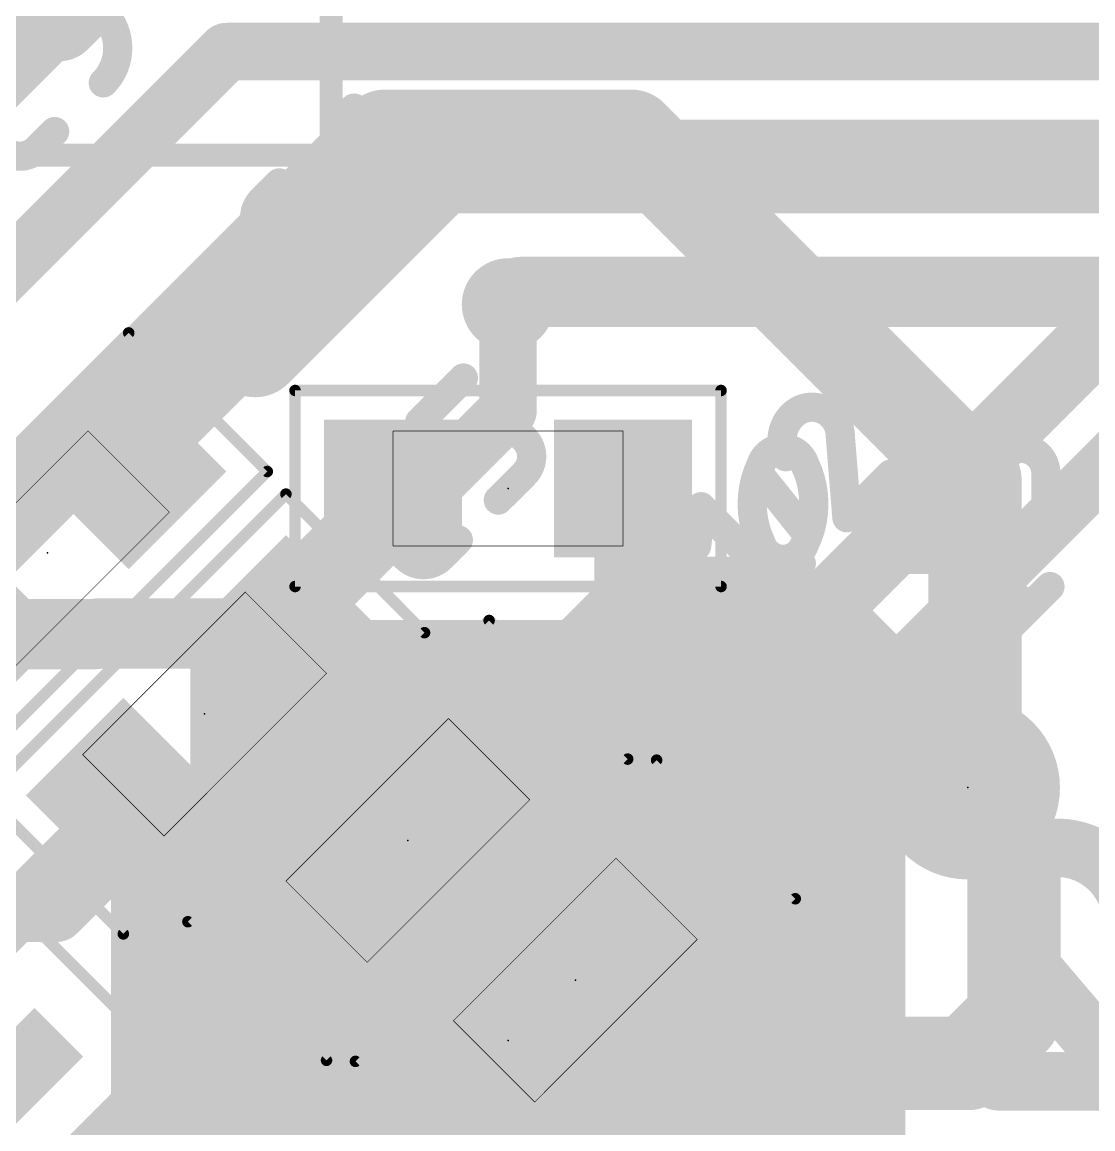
# Model space of a CAD drawing. Extents: x -4.1 to 63.7, y 1.1 to 51.7.
# Drawn here: x 23.687 to 28.343, y 16.815 to 21.628 of the extents above; entities that cross this region are included whole.
import ezdxf

# ---------------------------------------------------------------- set-up
doc = ezdxf.new("R2010")
doc.units = 0
for name, color, linetype in [('1', 12, 'CONTINUOUS'), ('15', 30, 'CONTINUOUS'), ('16', 132, 'CONTINUOUS'), ('18', 110, 'CONTINUOUS'), ('22', 253, 'CONTINUOUS'), ('23', 53, 'CONTINUOUS'), ('24', 53, 'CONTINUOUS'), ('25', 253, 'CONTINUOUS'), ('26', 253, 'CONTINUOUS'), ('39', 12, 'CONTINUOUS'), ('40', 132, 'CONTINUOUS'), ('51', 253, 'CONTINUOUS'), ('52', 253, 'CONTINUOUS')]:
    doc.layers.add(name, color=color, linetype=linetype)

# ---------------------------------------------------------------- blocks, each defined once
blk = doc.blocks.new('RECT')
blk.add_solid([(-0.5, -0.5), (0.5, -0.5), (-0.5, 0.5), (0.5, 0.5)])
blk = doc.blocks.new('PIE')
at = {"const_width": 0.5}
blk.add_lwpolyline([(0, -0.25, 1), (0, 0.25, 1), (0, -0.25)], format="xyb", dxfattribs=at)
blk = doc.blocks.new('ROUNDV')
at = {"const_width": 0.5}
blk.add_lwpolyline([(0, -0.25, 1), (0, 0.25, 1), (0, -0.25)], format="xyb", dxfattribs=at)

msp = doc.modelspace()

# ---------------------------------------------------------------- linework, layer by layer
at = {"layer": '1'}
for points, const_width in [([(24.1261, 21.9), (22.9182, 20.6921)], 0.25), ([(21.5573, 18.4817), (24.5756, 21.5)], 0.25), ([(24.5756, 21.5), (29.6, 21.5)], 0.25), ([(25.5, 21), (24.7, 20.2)], 0.4064), ([(30, 21), (25.5, 21)], 0.4064), ([(29.6982, 20.4552), (25.8552, 20.4552)], 0.3048), ([(25.8, 20.4), (25.8552, 20.4552)], 0.254), ([(25.8, 19.939), (25.8, 20.4)], 0.25), ([(24.1503, 19.6739), (24.7, 20.2236)], 0.25), ([(24.7, 20.2236), (24.7, 20.2)], 0.25), ([(24.8341, 18.9731), (25.8, 19.939)], 0.25), ([(25.7176, 18.4233), (26.3943, 19.1)], 0.4064), ([(26.3943, 19.1), (26.9, 19.1)], 0.4064), ([(26.9, 19.1), (27.35, 18.65)], 0.4064), ([(23.4432, 18.9668), (24.0084, 18.9668)], 0.3048), ([(24.0084, 18.9668), (24.0112, 18.9696)], 0.3048), ([(24.0112, 18.9696), (24.8306, 18.9696)], 0.3048), ([(24.8306, 18.9696), (24.8341, 18.9731)], 0.3048), ([(26.4462, 17.8161), (27.2801, 18.65)], 0.4064), ([(27.2801, 18.65), (27.35, 18.65)], 0.4064), ([(27.35, 18.65), (28, 18)], 0.4064), ([(24.1269, 18.2229), (24.1269, 18.2659)], 0.25), ([(22.9715, 17.0675), (24.1269, 18.2229)], 0.25), ([(28, 18), (28, 17.3)], 0.4064), ([(23.6786, 16.3604), (25.0105, 17.6923)], 0.25), ([(25.0105, 17.6923), (25.0105, 17.7161)], 0.25), ([(25.0105, 17.7161), (25.1319, 17.7161)], 0.25), ([(25.7391, 17.109), (25.1319, 17.7161)], 0.25), ([(28, 17.3), (27.8, 17.1)], 0.4064), ([(27.8, 17.1), (26.9, 17.1)], 0.4064), ([(26.9, 17.1), (26.1, 16.3)], 0.25)]:
    msp.add_lwpolyline(points, dxfattribs=dict(at, const_width=const_width))
for points, const_width in [([(24.5756, 21.5625, 1), (24.5756, 21.4375)], 0.125), ([(24.6198, 21.4558, 1), (24.5314, 21.5442)], 0.125), ([(25.5, 21.1016, 1), (25.5, 20.8984)], 0.2032), ([(25.5718, 20.9282, 1), (25.4282, 21.0718)], 0.2032), ([(25.8552, 20.5314, 1), (25.8552, 20.379)], 0.1524), ([(25.9001, 20.4103, 1), (25.8103, 20.5001)], 0.127), ([(25.7551, 20.4449, 1), (25.8449, 20.3551)], 0.127), ([(25.8625, 20.4, 1), (25.7375, 20.4)], 0.125), ([(24.6282, 20.2718, 1), (24.7718, 20.1282)], 0.2032), ([(24.7625, 20.2236, 1), (24.6375, 20.2236)], 0.125), ([(24.7442, 20.1794, 1), (24.6558, 20.2678)], 0.125), ([(24.6375, 20.2, 1), (24.7625, 20.2)], 0.125), ([(25.8442, 19.8948, 1), (25.7558, 19.9832)], 0.125), ([(25.7375, 19.939, 1), (25.8625, 19.939)], 0.125), ([(24.1061, 19.7181, 1), (24.1945, 19.6298)], 0.125), ([(26.3943, 19.2016, 1), (26.3943, 18.9984)], 0.2032), ([(26.4662, 19.0282, 1), (26.3225, 19.1718)], 0.2032), ([(26.9718, 19.1718, 1), (26.8282, 19.0282)], 0.2032), ([(26.9, 18.9984, 1), (26.9, 19.2016)], 0.2032), ([(24.0112, 19.0458, 1), (24.0112, 18.8934)], 0.1524), ([(24.0651, 18.9157, 1), (23.9573, 19.0235)], 0.1524), ([(24.0084, 18.8906, 1), (24.0084, 19.043)], 0.1524), ([(24.8879, 18.9192, 1), (24.7802, 19.0269)], 0.1524), ([(24.8306, 18.8934, 1), (24.8306, 19.0458)], 0.1524), ([(23.9546, 19.0207, 1), (24.0623, 18.913)], 0.1524), ([(24.7767, 19.0235, 1), (24.8845, 18.9157)], 0.1524), ([(24.7899, 19.0172, 1), (24.8782, 18.9289)], 0.125), ([(27.2801, 18.7516, 1), (27.2801, 18.5484)], 0.2032), ([(27.3519, 18.5782, 1), (27.2083, 18.7218)], 0.2032), ([(27.4218, 18.7218, 1), (27.2782, 18.5782)], 0.2032), ([(27.2782, 18.5782, 1), (27.4218, 18.7218)], 0.2032), ([(27.35, 18.5484, 1), (27.35, 18.7516)], 0.2032), ([(25.6458, 18.4951, 1), (25.7894, 18.3514)], 0.2032), ([(24.1894, 18.2659, 1), (24.0644, 18.2659)], 0.125), ([(24.1711, 18.1787, 1), (24.0827, 18.2671)], 0.125), ([(24.0644, 18.2229, 1), (24.1894, 18.2229)], 0.125), ([(28.1016, 18, 1), (27.8984, 18)], 0.2032), ([(27.9282, 17.9282, 1), (28.0718, 18.0718)], 0.2032), ([(26.3743, 17.8879, 1), (26.518, 17.7442)], 0.2032), ([(25.073, 17.7161, 1), (24.948, 17.7161)], 0.125), ([(25.0105, 17.7786, 1), (25.0105, 17.6536)], 0.125), ([(25.0547, 17.6481, 1), (24.9663, 17.7365)], 0.125), ([(25.1761, 17.7603, 1), (25.0877, 17.672)], 0.125), ([(25.1319, 17.6536, 1), (25.1319, 17.7786)], 0.125), ([(24.948, 17.6923, 1), (25.073, 17.6923)], 0.125), ([(28.0718, 17.2282, 1), (27.9282, 17.3718)], 0.2032), ([(27.8984, 17.3, 1), (28.1016, 17.3)], 0.2032), ([(26.9, 17.2016, 1), (26.9, 16.9984)], 0.2032), ([(27.8, 16.9984, 1), (27.8, 17.2016)], 0.2032), ([(27.7282, 17.1718, 1), (27.8718, 17.0282)], 0.2032), ([(25.6949, 17.0648, 1), (25.7833, 17.1532)], 0.125), ([(26.9442, 17.0558, 1), (26.8558, 17.1442)], 0.125)]:
    msp.add_lwpolyline(points, format="xyb", dxfattribs=dict(at, const_width=const_width))
at = {"layer": '15'}
for points, const_width in [([(22.3, 13.6), (30.8, 22.1)], 0.25), ([(30.1, 22), (22.4, 14.3)], 0.3048)]:
    msp.add_lwpolyline(points, dxfattribs=dict(at, const_width=const_width))
at = {"layer": '16'}
for points, const_width in [([(22.433, 18.3), (25.2644, 21.1314)], 0.4064), ([(25.2644, 21.1314), (26.3356, 21.1314)], 0.4064), ([(26.3356, 21.1314), (27.8302, 19.6368)], 0.4064), ([(27.8302, 19.6368), (27.8302, 18.3302)], 0.4064), ([(25.3, 19.6), (24.85, 19.15)], 0.25), ([(26.3, 19.6), (26.3, 19.0114)], 0.25), ([(24.85, 19.15), (24.85, 18.2668)], 0.25), ([(26.3, 19.0114), (25.844, 18.5554)], 0.25), ([(25.844, 18.5554), (25.844, 17.6838)], 0.25), ([(27.8, 18.3), (27.8302, 18.3302)], 0.4064), ([(24.35, 18.2668), (23.8364, 17.7532)], 0.25), ([(24.85, 18.2668), (24.35, 18.2668)], 0.25), ([(26.7832, 18.3), (26.75, 18.2668)], 0.25), ([(27.8, 18.3), (26.7832, 18.3)], 0.25), ([(23.8364, 17.7532), (20.9123, 17.7532)], 0.25), ([(26.75, 16.7778), (25.844, 17.6838)], 0.25), ([(26.75, 16.7778), (26.75, 16.1332)], 0.25)]:
    msp.add_lwpolyline(points, dxfattribs=dict(at, const_width=const_width))
for points, const_width in [([(25.2644, 21.233, 1), (25.2644, 21.0298)], 0.2032), ([(25.3363, 21.0596, 1), (25.1926, 21.2032)], 0.2032), ([(26.4074, 21.2032, 1), (26.2637, 21.0596)], 0.2032), ([(26.3356, 21.0298, 1), (26.3356, 21.233)], 0.2032), ([(27.9318, 19.6368, 1), (27.7286, 19.6368)], 0.2032), ([(27.7584, 19.5649, 1), (27.902, 19.7086)], 0.2032), ([(25.3442, 19.5558, 1), (25.2558, 19.6442)], 0.125), ([(26.3625, 19.6, 1), (26.2375, 19.6)], 0.125), ([(24.9125, 19.15, 1), (24.7875, 19.15)], 0.125), ([(24.8058, 19.1942, 1), (24.8942, 19.1058)], 0.125), ([(26.3442, 18.9672, 1), (26.2558, 19.0556)], 0.125), ([(26.2375, 19.0114, 1), (26.3625, 19.0114)], 0.125), ([(25.9065, 18.5554, 1), (25.7815, 18.5554)], 0.125), ([(25.7998, 18.5996, 1), (25.8882, 18.5112)], 0.125), ([(27.902, 18.2584, 1), (27.7584, 18.402)], 0.2032), ([(27.7282, 18.3718, 1), (27.8718, 18.2282)], 0.2032), ([(24.35, 18.3293, 1), (24.35, 18.2043)], 0.125), ([(24.3942, 18.2226, 1), (24.3058, 18.311)], 0.125), ([(24.85, 18.2043, 1), (24.85, 18.3293)], 0.125), ([(26.7832, 18.3625, 1), (26.7832, 18.2375)], 0.125), ([(26.8274, 18.2558, 1), (26.739, 18.3442)], 0.125), ([(27.7286, 18.3302, 1), (27.9318, 18.3302)], 0.2032), ([(27.8, 18.2375, 1), (27.8, 18.3625)], 0.125), ([(26.7058, 18.311, 1), (26.7942, 18.2226)], 0.125), ([(24.7875, 18.2668, 1), (24.9125, 18.2668)], 0.125), ([(23.7922, 17.7974, 1), (23.8806, 17.709)], 0.125), ([(23.8364, 17.6907, 1), (23.8364, 17.8157)], 0.125), ([(25.8882, 17.728, 1), (25.7998, 17.6396)], 0.125), ([(25.7815, 17.6838, 1), (25.9065, 17.6838)], 0.125), ([(26.8125, 16.7778, 1), (26.6875, 16.7778)], 0.125), ([(26.7058, 16.7336, 1), (26.7942, 16.822)], 0.125)]:
    msp.add_lwpolyline(points, format="xyb", dxfattribs=dict(at, const_width=const_width))
at = {"layer": '22', "const_width": 0.1524}
for points in [[(24.149, 16.184), (24.149, 18.216)], [(25.4444, 18.216), (26.1556, 18.216)], [(27.451, 18.216), (27.451, 16.184)]]:
    msp.add_lwpolyline(points, dxfattribs=at)
at = {"layer": '22', "const_width": 0.0762}
for points in [[(24.1871, 18.216, 1), (24.1109, 18.216)], [(25.4444, 18.2541, 1), (25.4444, 18.1779)], [(26.1556, 18.1779, 1), (26.1556, 18.2541)], [(27.4891, 18.216, 1), (27.4129, 18.216)]]:
    msp.add_lwpolyline(points, format="xyb", dxfattribs=at)
at = {"layer": '23'}
for p in [(23.7968, 19.3204), (24.4805, 18.6195), (27.8, 18.3), (25.364, 18.0697), (26.0926, 17.4625)]:
    msp.add_point(p, dxfattribs=at)
at = {"layer": '24', "const_width": 0.1524}
for points in [[(25.8, 16.946), (25.8, 17.454)], [(25.546, 17.2), (26.054, 17.2)]]:
    msp.add_lwpolyline(points, dxfattribs=at)
at = {"layer": '24', "const_width": 0.0762}
for points in [[(25.8381, 17.454, 1), (25.7619, 17.454)], [(25.546, 17.2381, 1), (25.546, 17.1619)], [(26.054, 17.1619, 1), (26.054, 17.2381)], [(25.7619, 16.946, 1), (25.8381, 16.946)]]:
    msp.add_lwpolyline(points, format="xyb", dxfattribs=at)
at = {"layer": '24'}
for p in [(25.8, 19.6), (25.8, 17.2)]:
    msp.add_point(p, dxfattribs=at)
at = {"layer": '25'}
for points, const_width in [([(23.945, 21.7618, 1), (23.7554, 21.5722)], 0.127), ([(24.0398, 21.3636, 0.4142), (24.0398, 21.667)], 0.127), ([(24.0623, 21.6894, 1), (24.0174, 21.6445)], 0.0635), ([(24.0623, 21.6445, 1), (24.0174, 21.6894)], 0.0635), ([(24.0174, 21.6445, 1), (24.0623, 21.6894)], 0.0635), ([(23.7779, 21.5946, 1), (23.733, 21.5497)], 0.0635), ([(23.733, 21.5497, 1), (23.7779, 21.5946)], 0.0635), ([(23.7744, 21.5532, 0.4142), (23.9261, 21.5532)], 0.127), ([(23.7969, 21.5757, 1), (23.752, 21.5308)], 0.0635), ([(23.9485, 21.5308, 1), (23.9036, 21.5757)], 0.0635), ([(23.752, 21.5308, 1), (23.7969, 21.5757)], 0.0635), ([(23.9036, 21.5757, 1), (23.9485, 21.5308)], 0.0635), ([(24.0174, 21.3861, 1), (24.0623, 21.3412)], 0.0635), ([(25.1303, 21.2543, 0.4142), (25.1303, 20.951)], 0.127), ([(25.1528, 21.2318, 1), (25.1079, 21.2767)], 0.0635), ([(23.8507, 21.1296, 1), (23.8058, 21.1745)], 0.0635), ([(23.6008, 21.0762, 0.4142), (23.7524, 21.0763)], 0.127), ([(23.73, 21.0987, 1), (23.7749, 21.0538)], 0.0635), ([(23.7749, 21.0538, 1), (23.73, 21.0987)], 0.0635), ([(25.3957, 21.0647, 0.4142), (25.2441, 21.0647)], 0.127), ([(25.2665, 21.0423, 1), (25.2216, 21.0872)], 0.0635), ([(25.4182, 21.0872, 1), (25.3733, 21.0423)], 0.0635), ([(25.2251, 20.8562, 1), (25.4147, 21.0458)], 0.127), ([(25.2216, 21.0872, 1), (25.2665, 21.0423)], 0.0635), ([(25.3733, 21.0423, 1), (25.4182, 21.0872)], 0.0635), ([(25.4372, 21.0682, 1), (25.3923, 21.0233)], 0.0635), ([(25.3923, 21.0233, 1), (25.4372, 21.0682)], 0.0635), ([(24.8275, 20.9065, 1), (24.7826, 20.9514)], 0.0635), ([(25.1528, 20.9734, 1), (25.1079, 20.9285)], 0.0635), ([(25.1079, 20.9734, 1), (25.1528, 20.9285)], 0.0635), ([(25.1079, 20.9285, 1), (25.1528, 20.9734)], 0.0635), ([(24.7292, 20.8531, 0.4142), (24.7292, 20.7015)], 0.127), ([(24.7067, 20.8756, 1), (24.7516, 20.8307)], 0.0635), ([(24.7516, 20.8307, 1), (24.7067, 20.8756)], 0.0635), ([(25.2476, 20.8786, 1), (25.2027, 20.8337)], 0.0635), ([(25.2027, 20.8337, 1), (25.2476, 20.8786)], 0.0635), ([(24.7516, 20.7239, 1), (24.7067, 20.679)], 0.0635), ([(24.7067, 20.679, 1), (24.7516, 20.7239)], 0.0635), ([(25.1687, 20.5653, 1), (25.1238, 20.6102)], 0.0635), ([(24.9188, 20.5119, 0.4142), (25.0704, 20.5119)], 0.127), ([(24.9412, 20.5343, 1), (24.8963, 20.4894)], 0.0635), ([(24.8963, 20.4894, 1), (24.9412, 20.5344)], 0.0635), ([(25.048, 20.5344, 1), (25.0929, 20.4894)], 0.0635), ([(25.0929, 20.4894, 1), (25.048, 20.5344)], 0.0635), ([(25.6283, 20.0581, 1), (25.5834, 20.103)], 0.0635), ([(27.0365, 19.9183, 0.3252), (27.0081, 19.7381)], 0.127), ([(27.2071, 19.9182, 0.4142), (27.0365, 19.9183)], 0.127), ([(27.0141, 19.9407, 1), (27.059, 19.8958)], 0.0635), ([(27.059, 19.8958, 1), (27.0141, 19.9407)], 0.0635), ([(27.2451, 19.8235, 0.2052), (27.2071, 19.9182)], 0.127), ([(27.2296, 19.9407, 1), (27.1847, 19.8958)], 0.0635), ([(27.1847, 19.8958, 1), (27.2296, 19.9407)], 0.0635), ([(25.4387, 19.9135, 1), (25.3938, 19.8685)], 0.0635), ([(25.3938, 19.9135, 1), (25.4387, 19.8685)], 0.0635), ([(25.8334, 19.8531, 0.4142), (25.6817, 19.8531)], 0.127), ([(25.6592, 19.8755, 1), (25.7041, 19.8306)], 0.0635), ([(25.7041, 19.8306, 1), (25.6592, 19.8755)], 0.0635), ([(25.8558, 19.8755, 1), (25.8109, 19.8306)], 0.0635), ([(25.8109, 19.8306, 1), (25.8558, 19.8755)], 0.0635), ([(25.8713, 19.6635, 0.4142), (25.8713, 19.8152)], 0.127), ([(25.8937, 19.8376, 1), (25.8488, 19.7927)], 0.0635), ([(27.2767, 19.826, 1), (27.2134, 19.8209)], 0.0635), ([(25.8488, 19.7927, 1), (25.8937, 19.8376)], 0.0635), ([(27.2133, 19.8242, 1), (27.2768, 19.8227)], 0.0635), ([(25.2651, 19.6949, 1), (25.2202, 19.7398)], 0.0635), ([(25.5455, 19.7618, 1), (25.5904, 19.7169)], 0.0635), ([(25.5455, 19.7169, 1), (25.5904, 19.7618)], 0.0635), ([(26.9798, 19.7237, 1), (27.0364, 19.7526)], 0.0635), ([(25.1668, 19.6415, 0.4142), (25.1668, 19.4899)], 0.127), ([(25.1443, 19.664, 1), (25.1893, 19.6191)], 0.0635), ([(25.1893, 19.6191, 1), (25.1443, 19.664)], 0.0635), ([(25.8488, 19.686, 1), (25.8937, 19.641)], 0.0635), ([(25.8937, 19.641, 1), (25.8488, 19.686)], 0.0635), ([(27.4855, 19.6399, 1), (27.4406, 19.6848)], 0.0635), ([(25.7351, 19.5722, 1), (25.78, 19.5273)], 0.0635), ([(25.1893, 19.5123, 1), (25.1444, 19.4674)], 0.0635), ([(25.1444, 19.4674, 1), (25.1893, 19.5123)], 0.0635), ([(26.6616, 19.5433, 1), (26.6166, 19.4984)], 0.0635), ([(26.6707, 19.5173, 1), (26.6075, 19.5243)], 0.0635), ([(27.2511, 19.4952, 1), (27.296, 19.4503)], 0.0635), ([(27.2419, 19.4702, 1), (27.3051, 19.4753)], 0.0635), ([(27.743, 19.4425, 1), (27.6981, 19.3976)], 0.0635), ([(27.7521, 19.4166, 1), (27.689, 19.4236)], 0.0635), ([(25.6063, 19.3537, 1), (25.5614, 19.3986)], 0.0635), ([(25.3564, 19.3003, 0.4142), (25.5081, 19.3003)], 0.127), ([(25.3788, 19.3227, 1), (25.3339, 19.2778)], 0.0635), ([(25.3339, 19.2778, 1), (25.3788, 19.3227)], 0.0635), ([(25.4856, 19.3227, 1), (25.5305, 19.2778)], 0.0635), ([(25.5305, 19.2778, 1), (25.4856, 19.3227)], 0.0635), ([(26.5886, 19.3537, 1), (26.6517, 19.3467)], 0.0635), ([(26.3931, 19.2299, 1), (26.3482, 19.2748)], 0.0635), ([(27.0976, 19.2519, 1), (27.0527, 19.2968)], 0.0635), ([(27.67, 19.253, 1), (27.7332, 19.246)], 0.0635), ([(26.2948, 19.1766, 0.4142), (26.2948, 19.0249)], 0.127), ([(26.2724, 19.199, 1), (26.3173, 19.1541)], 0.0635), ([(26.3173, 19.1541, 1), (26.2724, 19.199)], 0.0635), ([(26.9579, 19.1571, 1), (27.0028, 19.202)], 0.0635), ([(28.179, 19.1512, 1), (28.1341, 19.1961)], 0.0635), ([(26.8631, 19.1072, 1), (26.908, 19.0623)], 0.0635), ([(28.0393, 19.0564, 1), (28.0843, 19.1013)], 0.0635), ([(26.3173, 19.0473, 1), (26.2724, 19.0024)], 0.0635), ([(26.2724, 19.0024, 1), (26.3173, 19.0473)], 0.0635), ([(27.3551, 19.0546, 1), (27.3102, 19.0097)], 0.0635), ([(27.3642, 19.0287, 1), (27.3011, 19.0357)], 0.0635), ([(27.9446, 19.0065, 1), (27.9895, 18.9616)], 0.0635), ([(26.7344, 18.8887, 1), (26.6895, 18.9336)], 0.0635), ([(26.4844, 18.8353, 0.4142), (26.6361, 18.8353)], 0.127), ([(26.5069, 18.8578, 1), (26.462, 18.8129)], 0.0635), ([(26.462, 18.8129, 1), (26.5069, 18.8578)], 0.0635), ([(26.6136, 18.8578, 1), (26.6585, 18.8129)], 0.0635), ([(26.6585, 18.8129, 1), (26.6136, 18.8578)], 0.0635), ([(27.2821, 18.865, 1), (27.3452, 18.858)], 0.0635), ([(27.0866, 18.7413, 1), (27.0417, 18.7862)], 0.0635), ([(27.7911, 18.7632, 1), (27.7462, 18.8082)], 0.0635), ([(26.9883, 18.6879, 0.4142), (26.9883, 18.5362)], 0.127), ([(26.9659, 18.7103, 1), (27.0108, 18.6654)], 0.0635), ([(27.0108, 18.6654, 1), (26.9659, 18.7103)], 0.0635), ([(27.6514, 18.6685, 1), (27.6963, 18.7134)], 0.0635), ([(27.5566, 18.6186, 1), (27.6015, 18.5737)], 0.0635), ([(27.0108, 18.5587, 1), (26.9659, 18.5138)], 0.0635), ([(26.9659, 18.5138, 1), (27.0108, 18.5587)], 0.0635), ([(27.4279, 18.4, 1), (27.383, 18.4449)], 0.0635), ([(27.1779, 18.3466, 0.4142), (27.3296, 18.3466)], 0.127), ([(27.2004, 18.3691, 1), (27.1555, 18.3242)], 0.0635), ([(27.1555, 18.3242, 1), (27.2004, 18.3691)], 0.0635), ([(27.3071, 18.3691, 1), (27.352, 18.3242)], 0.0635), ([(27.352, 18.3242, 1), (27.3071, 18.3691)], 0.0635)]:
    msp.add_lwpolyline(points, format="xyb", dxfattribs=dict(at, const_width=const_width))
at = {"layer": '25', "const_width": 0.127}
for points in [[(23.945, 21.7618), (24.0398, 21.667)], [(24.0398, 21.667), (23.9261, 21.5532)], [(23.7744, 21.5532), (23.7554, 21.5722)], [(23.8283, 21.1521), (23.7524, 21.0763)], [(25.1303, 20.951), (25.2441, 21.0647)], [(25.3957, 21.0647), (25.4147, 21.0458)], [(24.7292, 20.8531), (24.805, 20.929)], [(25.2251, 20.8562), (25.1303, 20.951)], [(24.9188, 20.5119), (24.7292, 20.7015)], [(25.1463, 20.5877), (25.0704, 20.5119)], [(25.4163, 19.891), (25.6059, 20.0806)], [(25.5679, 19.7393), (25.4163, 19.891)], [(25.6817, 19.8531), (25.5679, 19.7393)], [(25.8713, 19.8152), (25.8334, 19.8531)], [(27.2451, 19.8235), (27.2735, 19.4727)], [(25.1668, 19.6415), (25.2426, 19.7174)], [(25.7575, 19.5498), (25.8713, 19.6635)], [(27.2735, 19.4727), (27.4631, 19.6623)], [(25.3564, 19.3003), (25.1668, 19.4899)], [(26.6201, 19.3502), (26.6391, 19.5208)], [(26.6391, 19.5208), (26.9804, 19.1796)], [(27.7016, 19.2495), (27.7206, 19.4201)], [(27.7206, 19.4201), (28.0618, 19.0788)], [(25.5839, 19.3761), (25.5081, 19.3003)], [(26.2948, 19.1766), (26.3707, 19.2524)], [(26.8856, 19.0848), (27.0751, 19.2744)], [(27.967, 18.9841), (28.1566, 19.1736)], [(26.4844, 18.8353), (26.2948, 19.0249)], [(27.3137, 18.8615), (27.3326, 19.0322)], [(27.3326, 19.0322), (27.6739, 18.6909)], [(26.7119, 18.9111), (26.6361, 18.8353)], [(26.9883, 18.6879), (27.0642, 18.7637)], [(27.5791, 18.5961), (27.7687, 18.7857)], [(27.1779, 18.3466), (26.9883, 18.5362)], [(27.4054, 18.4225), (27.3296, 18.3466)]]:
    msp.add_lwpolyline(points, dxfattribs=at)
at = {"layer": '26'}
for points, const_width in [([(26.9957, 19.7745, 0.3205), (26.9018, 19.7075)], 0.127), ([(27.0895, 19.7075, 0.3205), (26.9957, 19.7745)], 0.127), ([(26.9957, 19.8062, 1), (26.9956, 19.7428)], 0.0635), ([(26.9956, 19.7428, 1), (26.9957, 19.8062)], 0.0635), ([(27.5641, 19.7993, 1), (27.5244, 19.7497)], 0.0635), ([(27.576, 19.7745, 1), (27.5125, 19.7745)], 0.0635), ([(27.9239, 19.8062, 1), (27.9239, 19.7428)], 0.0635), ([(28.1384, 19.6673, 0.4142), (28.0312, 19.7745)], 0.127), ([(28.0312, 19.8062, 1), (28.0312, 19.7427)], 0.0635), ([(28.0312, 19.7428, 1), (28.0312, 19.8062)], 0.0635), ([(26.9018, 19.7075, 0.1139), (26.8616, 19.5332)], 0.127), ([(26.8718, 19.7178, 1), (26.9318, 19.6972)], 0.0635), ([(26.9303, 19.6936, 1), (26.8733, 19.7214)], 0.0635), ([(27.118, 19.7214, 1), (27.0609, 19.6936)], 0.0635), ([(27.1297, 19.5332, 0.1139), (27.0895, 19.7075)], 0.127), ([(27.0595, 19.6972, 1), (27.1195, 19.7178)], 0.0635), ([(26.9132, 19.6871, 1), (26.8636, 19.6474)], 0.0635), ([(27.6585, 19.6425, 1), (27.6982, 19.692)], 0.0635), ([(28.1702, 19.6673, 1), (28.1067, 19.6673)], 0.0635), ([(28.1067, 19.6673, 1), (28.1702, 19.6673)], 0.0635), ([(26.8933, 19.5332, 1), (26.8298, 19.5332)], 0.0635), ([(26.8616, 19.5332, 0.1139), (26.9018, 19.3589)], 0.127), ([(27.0895, 19.3589, 0.1139), (27.1297, 19.5332)], 0.127), ([(27.1615, 19.5332, 1), (27.098, 19.5332)], 0.0635), ([(26.8298, 19.5332, 1), (26.8933, 19.5332)], 0.0635), ([(27.098, 19.5332, 1), (27.1615, 19.5332)], 0.0635), ([(27.0781, 19.3793, 1), (27.1277, 19.419)], 0.0635), ([(28.0312, 19.2919, 0.4142), (28.1384, 19.3991)], 0.127), ([(28.1702, 19.3991, 1), (28.1067, 19.3991)], 0.0635), ([(26.9018, 19.3589, 0.3204), (26.9957, 19.2919)], 0.127), ([(26.9318, 19.3692, 1), (26.8718, 19.3486)], 0.0635), ([(26.8733, 19.345, 1), (26.9303, 19.3728)], 0.0635), ([(26.9957, 19.2919, 0.3205), (27.0895, 19.3589)], 0.127), ([(27.0609, 19.3728, 1), (27.118, 19.345)], 0.0635), ([(27.1195, 19.3486, 1), (27.0595, 19.3692)], 0.0635), ([(28.1067, 19.3991, 1), (28.1702, 19.3991)], 0.0635), ([(26.9957, 19.3236, 1), (26.9956, 19.2602)], 0.0635), ([(26.9956, 19.2602, 1), (26.9957, 19.3236)], 0.0635), ([(27.4102, 19.3237, 1), (27.4102, 19.2602)], 0.0635), ([(27.6783, 19.2602, 1), (27.6783, 19.3237)], 0.0635), ([(27.9239, 19.3237, 1), (27.9239, 19.2602)], 0.0635), ([(28.0312, 19.3237, 1), (28.0312, 19.2602)], 0.0635), ([(28.0312, 19.2602, 1), (28.0312, 19.3237)], 0.0635), ([(27.5125, 19.2919, 1), (27.576, 19.2919)], 0.0635), ([(28.1863, 18.038, 0.4142), (27.9323, 17.784)], 0.254), ([(28.4968, 17.8122, 0.3252), (28.1863, 18.038)], 0.254), ([(28.1863, 18.1015, 1), (28.1863, 17.9745)], 0.127), ([(28.1863, 17.9745, 1), (28.1863, 18.1015)], 0.127), ([(27.9323, 17.784, 0.2053), (28.017, 17.5864)], 0.254), ([(27.9958, 17.784, 1), (27.8688, 17.784)], 0.127), ([(27.8688, 17.784, 1), (27.9958, 17.784)], 0.127), ([(28.0654, 17.6276, 1), (27.9686, 17.5453)], 0.127), ([(27.9732, 17.5405, 1), (28.0608, 17.6324)], 0.127), ([(27.9323, 17.0855, 1), (27.9323, 16.9585)], 0.127)]:
    msp.add_lwpolyline(points, format="xyb", dxfattribs=dict(at, const_width=const_width))
for points, const_width in [([(27.6783, 19.6673), (27.5443, 19.7745)], 0.127), ([(27.5443, 19.7745), (27.5443, 19.2919)], 0.127), ([(28.0312, 19.7745), (27.9239, 19.7745)], 0.127), ([(27.1029, 19.3991), (26.8884, 19.6673)], 0.127), ([(28.1384, 19.3991), (28.1384, 19.6673)], 0.127), ([(27.6783, 19.2919), (27.4102, 19.2919)], 0.127), ([(27.9239, 19.2919), (28.0312, 19.2919)], 0.127), ([(28.017, 17.5864), (28.4968, 17.022)], 0.254), ([(28.4968, 17.022), (27.9323, 17.022)], 0.254)]:
    msp.add_lwpolyline(points, dxfattribs=dict(at, const_width=const_width))
at = {"layer": '39', "const_width": 0.05}
for points in [[(24.1503, 20.2767), (22.8405, 18.9668)], [(24.7531, 19.6739), (24.1503, 20.2767)], [(23.4432, 18.3641), (24.7531, 19.6739)], [(24.8341, 19.5758), (23.5242, 18.2659)], [(25.4368, 18.9731), (24.8341, 19.5758)], [(25.7176, 19.026), (24.4078, 17.7161)], [(26.3203, 18.4233), (25.7176, 19.026)], [(24.1269, 17.6632), (25.4368, 18.9731)], [(25.0105, 17.1134), (26.3203, 18.4233)], [(26.4462, 18.4188), (25.1363, 17.109)], [(27.0489, 17.8161), (26.4462, 18.4188)], [(23.5242, 18.2659), (24.1269, 17.6632)], [(25.7391, 16.5062), (27.0489, 17.8161)], [(24.4078, 17.7161), (25.0105, 17.1134)], [(25.1363, 17.109), (25.7391, 16.5062)]]:
    msp.add_lwpolyline(points, dxfattribs=at)
at = {"layer": '39', "const_width": 0.025}
for points in [[(24.1592, 20.2855, 1), (24.1415, 20.2678)], [(24.1592, 20.2678, 1), (24.1415, 20.2855)], [(24.7619, 19.6651, 1), (24.7442, 19.6828)], [(24.7442, 19.6651, 1), (24.7619, 19.6828)], [(24.8429, 19.5846, 1), (24.8252, 19.567)], [(24.8429, 19.567, 1), (24.8252, 19.5846)], [(25.7264, 19.0348, 1), (25.7088, 19.0172)], [(25.7264, 19.0172, 1), (25.7088, 19.0348)], [(25.4456, 18.9642, 1), (25.4279, 18.9819)], [(25.4279, 18.9642, 1), (25.4456, 18.9819)], [(26.3292, 18.4144, 1), (26.3115, 18.4321)], [(26.3115, 18.4144, 1), (26.3292, 18.4321)], [(26.455, 18.4277, 1), (26.4373, 18.41)], [(26.455, 18.41, 1), (26.4373, 18.4277)], [(27.0578, 17.8072, 1), (27.0401, 17.8249)], [(27.0401, 17.8072, 1), (27.0578, 17.8249)], [(24.4166, 17.725, 1), (24.3989, 17.7073)], [(24.3989, 17.725, 1), (24.4166, 17.7073)], [(24.1181, 17.672, 1), (24.1358, 17.6544)], [(24.1181, 17.6544, 1), (24.1358, 17.672)], [(25.0017, 17.1222, 1), (25.0193, 17.1046)], [(25.0017, 17.1046, 1), (25.0193, 17.1222)], [(25.1452, 17.1178, 1), (25.1275, 17.1001)], [(25.1275, 17.1178, 1), (25.1452, 17.1001)]]:
    msp.add_lwpolyline(points, format="xyb", dxfattribs=at)
at = {"layer": '40'}
for points, const_width in [([(24.8738, 19.1738), (24.8738, 20.0262)], 0.05), ([(24.8738, 20.0262), (26.7262, 20.0262)], 0.05), ([(26.7262, 20.0262), (26.7262, 19.1738)], 0.05), ([(26.7262, 19.1738), (24.8738, 19.1738)], 0.05), ([(27.1056, 18.9526), (24.4944, 18.9526)], 0.1524), ([(24.4944, 18.9526), (24.4944, 18.1779)], 0.1524), ([(27.0954, 18.9526), (24.5046, 18.9526)], 0.1524), ([(24.5046, 18.9526), (24.5046, 18.1652)], 0.1524), ([(27.0954, 18.1652), (27.0954, 18.9526)], 0.1524), ([(27.1056, 18.1779), (27.1056, 18.9526)], 0.1524), ([(24.4944, 18.8976), (27.1056, 18.8976)], 0.1524), ([(24.4944, 18.7452), (27.1056, 18.7452)], 0.1524), ([(24.4944, 18.5928), (27.1056, 18.5928)], 0.1524), ([(24.4944, 18.4404), (27.1056, 18.4404)], 0.1524), ([(24.4944, 18.288), (27.1056, 18.288)], 0.1524), ([(24.4944, 18.1779), (24.1744, 18.1779)], 0.1524), ([(24.1744, 18.1779), (24.1744, 16.2221)], 0.1524), ([(24.5046, 18.1652), (24.1744, 18.1652)], 0.1524), ([(24.1744, 18.1652), (24.1744, 16.2348)], 0.1524), ([(27.4256, 18.1652), (27.0954, 18.1652)], 0.1524), ([(27.4256, 18.1779), (27.1056, 18.1779)], 0.1524), ([(27.4256, 16.2221), (27.4256, 18.1779)], 0.1524), ([(27.4256, 16.2348), (27.4256, 18.1652)], 0.1524), ([(24.1744, 18.1356), (27.4256, 18.1356)], 0.1524), ([(24.1744, 17.9832), (27.4256, 17.9832)], 0.1524), ([(24.1744, 17.8308), (27.4256, 17.8308)], 0.1524), ([(24.1744, 17.6784), (27.4256, 17.6784)], 0.1524), ([(24.1744, 17.526), (27.4256, 17.526)], 0.1524), ([(24.1744, 17.3736), (27.4256, 17.3736)], 0.1524), ([(24.1744, 17.2212), (27.4256, 17.2212)], 0.1524), ([(24.1744, 17.0688), (27.4256, 17.0688)], 0.1524), ([(24.1744, 16.9164), (27.4256, 16.9164)], 0.1524), ([(24.1744, 16.764), (27.4256, 16.764)], 0.1524)]:
    msp.add_lwpolyline(points, dxfattribs=dict(at, const_width=const_width))
for points, const_width in [([(24.8863, 20.0262, 1), (24.8613, 20.0262)], 0.025), ([(24.8738, 20.0387, 1), (24.8738, 20.0137)], 0.025), ([(26.7387, 20.0262, 1), (26.7137, 20.0262)], 0.025), ([(26.7262, 20.0137, 1), (26.7262, 20.0387)], 0.025), ([(24.8738, 19.1863, 1), (24.8738, 19.1613)], 0.025), ([(24.8613, 19.1738, 1), (24.8863, 19.1738)], 0.025), ([(26.7137, 19.1738, 1), (26.7387, 19.1738)], 0.025), ([(26.7262, 19.1613, 1), (26.7262, 19.1863)], 0.025), ([(24.4944, 18.9907, 1), (24.4944, 18.9145)], 0.0762), ([(24.5325, 18.9526, 1), (24.4563, 18.9526)], 0.0762), ([(24.5046, 18.9907, 1), (24.5046, 18.9145)], 0.0762), ([(24.5427, 18.9526, 1), (24.4665, 18.9526)], 0.0762), ([(27.1335, 18.9526, 1), (27.0573, 18.9526)], 0.0762), ([(27.1437, 18.9526, 1), (27.0675, 18.9526)], 0.0762), ([(27.0954, 18.9145, 1), (27.0954, 18.9907)], 0.0762), ([(27.1056, 18.9145, 1), (27.1056, 18.9907)], 0.0762), ([(24.4944, 18.9357, 1), (24.4944, 18.8595)], 0.0762), ([(27.1056, 18.8595, 1), (27.1056, 18.9357)], 0.0762), ([(24.4944, 18.7833, 1), (24.4944, 18.7071)], 0.0762), ([(27.1056, 18.7071, 1), (27.1056, 18.7833)], 0.0762), ([(24.4944, 18.6309, 1), (24.4944, 18.5547)], 0.0762), ([(27.1056, 18.5547, 1), (27.1056, 18.6309)], 0.0762), ([(24.4944, 18.4785, 1), (24.4944, 18.4023)], 0.0762), ([(27.1056, 18.4023, 1), (27.1056, 18.4785)], 0.0762), ([(24.4944, 18.3261, 1), (24.4944, 18.2499)], 0.0762), ([(27.1056, 18.2499, 1), (27.1056, 18.3261)], 0.0762), ([(24.1744, 18.216, 1), (24.1744, 18.1398)], 0.0762), ([(24.2125, 18.1779, 1), (24.1363, 18.1779)], 0.0762), ([(24.1744, 18.2033, 1), (24.1744, 18.1271)], 0.0762), ([(24.2125, 18.1652, 1), (24.1363, 18.1652)], 0.0762), ([(24.4944, 18.1398, 1), (24.4944, 18.216)], 0.0762), ([(24.5046, 18.1271, 1), (24.5046, 18.2033)], 0.0762), ([(27.0954, 18.2033, 1), (27.0954, 18.1271)], 0.0762), ([(27.1056, 18.216, 1), (27.1056, 18.1398)], 0.0762), ([(27.4637, 18.1779, 1), (27.3875, 18.1779)], 0.0762), ([(27.4637, 18.1652, 1), (27.3875, 18.1652)], 0.0762), ([(27.4256, 18.1398, 1), (27.4256, 18.216)], 0.0762), ([(27.4256, 18.1271, 1), (27.4256, 18.2033)], 0.0762), ([(24.1744, 18.1737, 1), (24.1744, 18.0975)], 0.0762), ([(24.4563, 18.1779, 1), (24.5325, 18.1779)], 0.0762), ([(24.4665, 18.1652, 1), (24.5427, 18.1652)], 0.0762), ([(27.0573, 18.1652, 1), (27.1335, 18.1652)], 0.0762), ([(27.0675, 18.1779, 1), (27.1437, 18.1779)], 0.0762), ([(27.4256, 18.0975, 1), (27.4256, 18.1737)], 0.0762), ([(24.1744, 18.0213, 1), (24.1744, 17.9451)], 0.0762), ([(27.4256, 17.9451, 1), (27.4256, 18.0213)], 0.0762), ([(24.1744, 17.8689, 1), (24.1744, 17.7927)], 0.0762), ([(27.4256, 17.7927, 1), (27.4256, 17.8689)], 0.0762), ([(24.1744, 17.7165, 1), (24.1744, 17.6403)], 0.0762), ([(27.4256, 17.6403, 1), (27.4256, 17.7165)], 0.0762), ([(24.1744, 17.5641, 1), (24.1744, 17.4879)], 0.0762), ([(27.4256, 17.4879, 1), (27.4256, 17.5641)], 0.0762), ([(24.1744, 17.4117, 1), (24.1744, 17.3355)], 0.0762), ([(27.4256, 17.3355, 1), (27.4256, 17.4117)], 0.0762), ([(24.1744, 17.2593, 1), (24.1744, 17.1831)], 0.0762), ([(27.4256, 17.1831, 1), (27.4256, 17.2593)], 0.0762), ([(24.1744, 17.1069, 1), (24.1744, 17.0307)], 0.0762), ([(27.4256, 17.0307, 1), (27.4256, 17.1069)], 0.0762), ([(24.1744, 16.9545, 1), (24.1744, 16.8783)], 0.0762), ([(27.4256, 16.8783, 1), (27.4256, 16.9545)], 0.0762), ([(24.1744, 16.8021, 1), (24.1744, 16.7259)], 0.0762), ([(27.4256, 16.7259, 1), (27.4256, 16.8021)], 0.0762)]:
    msp.add_lwpolyline(points, format="xyb", dxfattribs=dict(at, const_width=const_width))
at = {"layer": '51'}
for points, const_width in [([(19.0909, 22.3439), (28.6015, 12.8333)], 0.05), ([(23.2664, 19.1436), (23.9735, 19.8507)], 0.0025), ([(23.9735, 19.8507), (24.3271, 19.4972)], 0.0025), ([(24.3271, 19.4972), (23.62, 18.7901)], 0.0025), ([(23.9502, 18.4427), (24.6573, 19.1498)], 0.0025), ([(24.6573, 19.1498), (25.0108, 18.7963)], 0.0025), ([(25.0108, 18.7963), (24.3037, 18.0892)], 0.0025), ([(24.8337, 17.8929), (25.5408, 18.6)], 0.0025), ([(25.5408, 18.6), (25.8944, 18.2465)], 0.0025), ([(24.3037, 18.0892), (23.9502, 18.4427)], 0.0025), ([(25.8944, 18.2465), (25.1873, 17.5394)], 0.0025), ([(25.5623, 17.2857), (26.2694, 17.9929)], 0.0025), ([(26.2694, 17.9929), (26.623, 17.6393)], 0.0025), ([(25.1873, 17.5394), (24.8337, 17.8929)], 0.0025), ([(26.623, 17.6393), (25.9159, 16.9322)], 0.0025), ([(25.9159, 16.9322), (25.5623, 17.2857)], 0.0025)]:
    msp.add_lwpolyline(points, dxfattribs=dict(at, const_width=const_width))
at = {"layer": '51', "const_width": 0.0013}
for points in [[(23.974, 19.8512, 1), (23.9731, 19.8503)], [(23.974, 19.8503, 1), (23.9731, 19.8512)], [(24.3275, 19.4967, 1), (24.3266, 19.4976)], [(24.3266, 19.4967, 1), (24.3275, 19.4976)], [(24.6577, 19.1503, 1), (24.6568, 19.1494)], [(24.6577, 19.1494, 1), (24.6568, 19.1503)], [(25.0113, 18.7958, 1), (25.0104, 18.7967)], [(25.0104, 18.7958, 1), (25.0113, 18.7967)], [(25.5413, 18.6005, 1), (25.5404, 18.5996)], [(25.5413, 18.5996, 1), (25.5404, 18.6005)], [(23.9506, 18.4432, 1), (23.9497, 18.4423)], [(23.9497, 18.4432, 1), (23.9506, 18.4423)], [(25.8948, 18.246, 1), (25.8939, 18.2469)], [(25.8939, 18.246, 1), (25.8948, 18.2469)], [(24.3033, 18.0896, 1), (24.3042, 18.0887)], [(24.3033, 18.0887, 1), (24.3042, 18.0896)], [(26.2699, 17.9933, 1), (26.269, 17.9924)], [(26.2699, 17.9924, 1), (26.269, 17.9933)], [(24.8342, 17.8934, 1), (24.8333, 17.8925)], [(24.8333, 17.8934, 1), (24.8342, 17.8925)], [(26.6234, 17.6388, 1), (26.6225, 17.6397)], [(26.6225, 17.6388, 1), (26.6234, 17.6397)], [(25.1868, 17.5398, 1), (25.1877, 17.5389)], [(25.1868, 17.5389, 1), (25.1877, 17.5398)], [(25.5627, 17.2862, 1), (25.5618, 17.2853)], [(25.5618, 17.2862, 1), (25.5627, 17.2853)], [(25.9154, 16.9326, 1), (25.9163, 16.9317)], [(25.9154, 16.9317, 1), (25.9163, 16.9326)]]:
    msp.add_lwpolyline(points, format="xyb", dxfattribs=at)
at = {"layer": '52'}
for points, const_width in [([(25.0307, 21.049), (25.0307, 24.899)], 0.1), ([(20.6307, 21.049), (25.0307, 21.049)], 0.1), ([(25.3, 19.85), (25.3, 19.35)], 0.0025), ([(26.3, 19.85), (25.3, 19.85)], 0.0025), ([(26.3, 19.35), (26.3, 19.85)], 0.0025), ([(25.3, 19.35), (26.3, 19.35)], 0.0025), ([(24.6062, 18.089), (24.6062, 18.6986)], 0.1524), ([(24.6062, 18.6986), (25.1142, 18.6986)], 0.1524), ([(25.1142, 18.6986), (25.1142, 18.0636)], 0.1524), ([(26.4858, 18.0636), (26.4858, 18.6986)], 0.1524), ([(26.4858, 18.6986), (26.9938, 18.6986)], 0.1524), ([(26.9938, 18.6986), (26.9938, 18.0636)], 0.1524), ([(25.1142, 18.0636), (24.6062, 18.089)], 0.1524), ([(24.276, 16.3364), (24.276, 18.0636)], 0.1524), ([(24.276, 18.0636), (25.1142, 18.0636)], 0.1524), ([(25.1142, 18.0636), (26.4858, 18.0636)], 0.1524), ([(26.9938, 18.0636), (26.4858, 18.0636)], 0.1524), ([(27.324, 18.0636), (26.9938, 18.0636)], 0.1524), ([(27.324, 18.0636), (27.324, 17.5048)], 0.1524), ([(27.324, 17.5048), (27.324, 16.8952)], 0.1524), ([(27.324, 16.8952), (27.324, 16.3364)], 0.1524)]:
    msp.add_lwpolyline(points, dxfattribs=dict(at, const_width=const_width))
for points, const_width in [([(25.0307, 21.024, 1), (25.0307, 21.074)], 0.05), ([(25.0057, 21.049, 1), (25.0557, 21.049)], 0.05), ([(25.3006, 19.85, 1), (25.2994, 19.85)], 0.0013), ([(25.3, 19.8506, 1), (25.3, 19.8494)], 0.0013), ([(26.3006, 19.85, 1), (26.2994, 19.85)], 0.0013), ([(26.3, 19.8494, 1), (26.3, 19.8506)], 0.0013), ([(25.3, 19.3506, 1), (25.3, 19.3494)], 0.0013), ([(25.2994, 19.35, 1), (25.3006, 19.35)], 0.0013), ([(26.2994, 19.35, 1), (26.3006, 19.35)], 0.0013), ([(26.3, 19.3494, 1), (26.3, 19.3506)], 0.0013), ([(24.6443, 18.6986, 1), (24.5681, 18.6986)], 0.0762), ([(24.6062, 18.7367, 1), (24.6062, 18.6605)], 0.0762), ([(25.1523, 18.6986, 1), (25.0761, 18.6986)], 0.0762), ([(25.1142, 18.6605, 1), (25.1142, 18.7367)], 0.0762), ([(26.5239, 18.6986, 1), (26.4477, 18.6986)], 0.0762), ([(26.4858, 18.7367, 1), (26.4858, 18.6605)], 0.0762), ([(27.0319, 18.6986, 1), (26.9557, 18.6986)], 0.0762), ([(26.9938, 18.6605, 1), (26.9938, 18.7367)], 0.0762), ([(24.6081, 18.1271, 1), (24.6043, 18.0509)], 0.0762), ([(24.3141, 18.0636, 1), (24.2379, 18.0636)], 0.0762), ([(24.276, 18.1017, 1), (24.276, 18.0255)], 0.0762), ([(24.5681, 18.089, 1), (24.6443, 18.089)], 0.0762), ([(25.1142, 18.1017, 1), (25.1142, 18.0255)], 0.0762), ([(25.0761, 18.0636, 1), (25.1523, 18.0636)], 0.0762), ([(25.1123, 18.0255, 1), (25.1161, 18.1017)], 0.0762), ([(25.1142, 18.0255, 1), (25.1142, 18.1017)], 0.0762), ([(26.4858, 18.1017, 1), (26.4858, 18.0255)], 0.0762), ([(26.4477, 18.0636, 1), (26.5239, 18.0636)], 0.0762), ([(26.4858, 18.0255, 1), (26.4858, 18.1017)], 0.0762), ([(26.9938, 18.1017, 1), (26.9938, 18.0255)], 0.0762), ([(26.9557, 18.0636, 1), (27.0319, 18.0636)], 0.0762), ([(26.9938, 18.0255, 1), (26.9938, 18.1017)], 0.0762), ([(27.3621, 18.0636, 1), (27.2859, 18.0636)], 0.0762), ([(27.324, 18.0255, 1), (27.324, 18.1017)], 0.0762), ([(27.324, 17.5048, 1), (27.324, 16.8952)], 0.1524), ([(27.3621, 17.5048, 1), (27.2859, 17.5048)], 0.0762), ([(27.324, 17.4667, 1), (27.324, 17.5429)], 0.0762), ([(27.2859, 17.5048, 1), (27.3621, 17.5048)], 0.0762), ([(27.3621, 16.8952, 1), (27.2859, 16.8952)], 0.0762), ([(27.324, 16.8571, 1), (27.324, 16.9333)], 0.0762), ([(27.2859, 16.8952, 1), (27.3621, 16.8952)], 0.0762)]:
    msp.add_lwpolyline(points, format="xyb", dxfattribs=dict(at, const_width=const_width))

# ---------------------------------------------------------------- block references
at = {"layer": '1'}
for p, xscale, yscale, rotation in [((24.1503, 19.6739), 0.6, 0.6, 225), ((24.8341, 18.9731), 0.6, 0.6, 45), ((23.4432, 18.9668), 0.6, 0.6, 225), ((25.7176, 18.4233), 0.6, 0.6, 225), ((24.1269, 18.2659), 0.6, 0.6, 45), ((26.4462, 17.8161), 0.6, 0.6, 225), ((25.0105, 17.7161), 0.6, 0.6, 225), ((25.7391, 17.109), 0.6, 0.6, 225), ((23.3251, 16.7139), 1.475, 0.3, 45), ((23.6786, 16.3604), 1.475, 0.3, 45)]:
    msp.add_blockref('RECT', p, dxfattribs=dict(at, xscale=xscale, yscale=yscale, rotation=rotation))
at = {"layer": '16'}
for name, p, xscale, yscale in [('RECT', (25.3, 19.6), 0.6, 0.6), ('RECT', (26.3, 19.6), 0.6, 0.6), ('PIE', (27.8, 18.3), 0.8, 0.8)]:
    msp.add_blockref(name, p, dxfattribs=dict(at, xscale=xscale, yscale=yscale))
at = {"layer": '16', "xscale": 1.1684, "yscale": 0.508, "rotation": 90}
for p in [(24.85, 18.2668), (26.75, 18.2668)]:
    msp.add_blockref('RECT', p, dxfattribs=at)
at = {"layer": '18', "xscale": 0.4024, "yscale": 0.4024}
for p in [(25.8, 20.4), (25.8, 20.4), (28, 17.3), (28, 17.3)]:
    msp.add_blockref('ROUNDV', p, dxfattribs=at)
at = {"layer": '51', "xscale": 0.2, "yscale": 0.5}
for p, rotation in [((24.0796, 19.6032), 225), ((23.5139, 19.0375), 45), ((24.7633, 18.9023), 225), ((24.1977, 18.3367), 45), ((25.6469, 18.3525), 225), ((25.0812, 17.7869), 45), ((26.3755, 17.7454), 225), ((25.8098, 17.1797), 45)]:
    msp.add_blockref('RECT', p, dxfattribs=dict(at, rotation=rotation))
at = {"layer": '52', "xscale": 0.2, "yscale": 0.5}
msp.add_blockref('RECT', (25.4, 19.6), dxfattribs=at)
at = {"layer": '52', "xscale": 0.2, "yscale": 0.5, "rotation": 180}
msp.add_blockref('RECT', (26.2, 19.6), dxfattribs=at)

doc.saveas('drawing.dxf')
